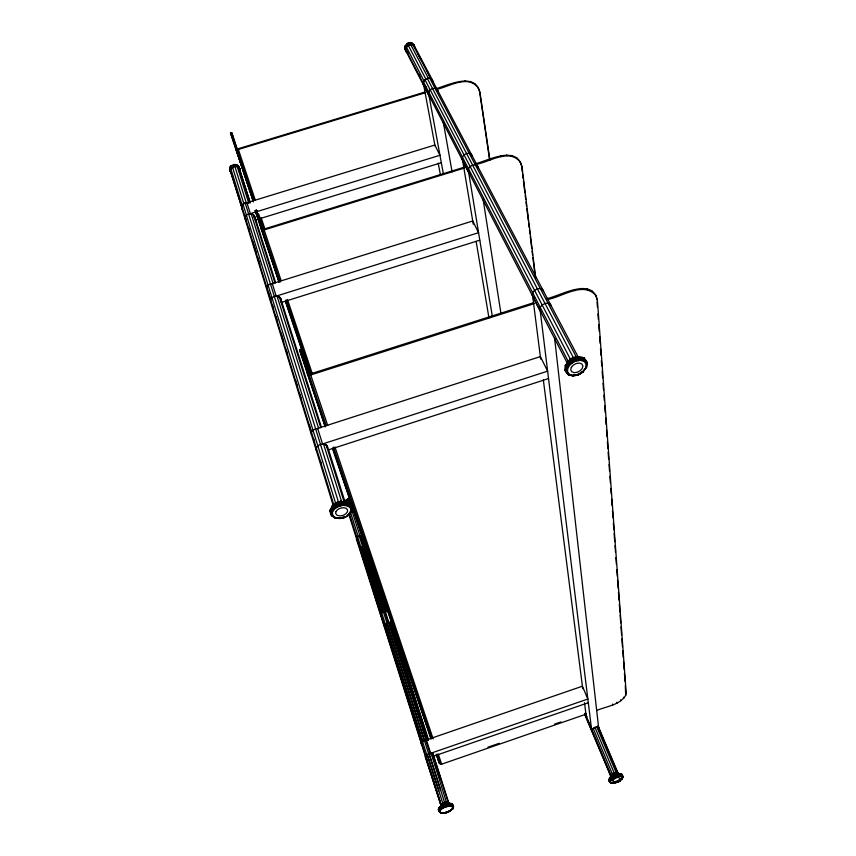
<?xml version="1.0" encoding="UTF-8"?>
<svg xmlns="http://www.w3.org/2000/svg" width="856" height="856" viewBox="0 0 856 856"><rect width="100%" height="100%" fill="white"/><g stroke="black" fill="none" stroke-linecap="round" stroke-linejoin="round"><path stroke-width="1.28" d="M266.74 289.371L266.74 287.231L268.099 285.251L270.442 283.946L273.139 283.678L251.15 213.69L248.593 213.904L246.389 215.156L245.126 217.103L245.158 219.211M406.236 49.541L405.327 49.455L404.749 48.193L405.273 45.807L406.985 43.859L409.35 42.8L411.832 43.025L412.218 45.122M270.592 301.879L270.603 299.739L271.973 297.749L274.337 296.433L277.055 296.155L279.398 296.979L280.736 298.69L321.332 426.984M280.715 300.82L280.736 298.69L279.805 297.3L276.188 296.123L272.283 283.636L472.737 220.987L478.568 232.693L276.188 296.123M335.541 504.826L332.149 506.452L330.052 510.315C329.828 520.234 343.812 520.534 349.13 514.189L350.981 510.872L350.339 507.79L351.367 506.024L350.896 504.612L348.317 503.991M239.081 169.242L238.268 165.7L236.149 164.555L233.656 164.577L231.398 165.668L229.996 167.476L230.885 169.114M388.421 610.05L384.633 611.312L388.292 622.74L391.32 623.842L390.689 625.683M311.359 434.399L311.445 432.28L313.007 430.226L315.629 428.813L318.614 428.417L277.055 296.155M330.459 511.749L332.567 507.865L337.039 504.73L342.678 503.189L347.921 503.67L351.367 506.024L352.084 510.176C349.419 517.345 339.03 521.272 333.005 515.804L331.625 515.793L330.159 510.197L331.272 515.323M344.861 501.776L345.118 503.178L347.151 500.835L350.725 500.493L347.247 501.038L345.535 503.328L345.92 502.098C349.302 502.943 348.767 498.331 349.205 499.893M316.153 449.978L316.239 447.859C318.1 444.51 322.584 443.13 326.05 444.681L327.452 446.318L345.546 503.51M232.372 167.648L231.398 165.615L229.911 169.52L230.146 167.423L231.495 165.647L230.05 167.434C228.263 169.124 233.346 175.833 230.435 171.093L230.606 169.017L231.923 167.155L234.137 166.107L236.588 166.118L238.621 167.188L239.626 169.039L239.53 171.104C241.296 168.718 235.272 161.228 239.776 168.921L239.584 171.061L239.787 168.835L239.594 170.997L239.166 169.723M342.839 505.361L342.24 501.809L347.536 502.376L347.975 504.355L347.365 505.768L342.839 505.361L337.992 506.688L334.129 509.395L332.31 512.733L333.005 515.804M231.441 172.912L230.232 171.05L230.403 168.878L231.773 166.92L234.062 165.839L236.598 165.85L238.685 167.059M622.793 777.558L622.141 776.221L619.937 775.761L616.759 776.306L613.741 777.954L612.489 775.643L619.305 773.589L621.841 774.209L623.008 777.13L621.381 779.538L623.008 777.13C622.045 769.437 604.497 776.413 610.157 782.609L615.978 782.662L619.081 781.26L621.884 779.078L622.954 776.66L621.649 774.081L618.396 773.888L619.455 773.706L619.723 776.157L613.741 777.954L611.43 779.698L610.456 781.41L611.088 782.641M612.243 782.726L612.5 783.09C629.845 777.58 613.934 784.685 610.157 782.609C605.716 777.515 615.421 773.738 619.305 773.589L615.079 774.295L614.544 772.722L612.596 773.557L610.499 775.771L611.28 777.451L584.669 714.311M231.281 172.859L229.825 169.606L229.996 167.476L231.452 165.615L229.986 167.541M433.19 755.217L432.687 753.751L430.076 753.515L425.807 740.14L582.401 686.212L587.847 699.031L430.076 753.515M229.804 169.691L230.146 167.423M238.621 167.188L234.159 166.182L231.965 167.22L230.232 171.05L230.35 168.803L231.773 166.92M441.343 806.694L356.481 539.237L357.583 536.84L359.22 535.984L361.05 535.696L430.729 753.441L432.408 753.622L433.264 754.371L433.05 755.484M238.696 167.787L239.445 171.114L239.626 169.039L238.161 167.669M567.699 363.961L423.217 84.22L423.453 81.844L424.929 79.704L427.24 78.388L429.765 78.249L431.82 79.308L578.56 357.701M229.825 169.606L230.05 167.434M570.513 360.397L568.502 361.039C570.941 358.878 581.513 353.025 580.079 360.312L575.157 361.318L570.685 364.1L568.459 361.082L569.261 361.938L565.302 365.362L564.789 369.985L568.288 374.735C573.135 377.079 580.593 375.142 583.289 371.151L586.563 366.817L583.289 371.772L578.399 374.714L573.253 375.816L568.288 374.735L564.767 369.824L568.919 374.757L573.584 375.367L578.506 374.725L582.883 371.622L585.707 367.877L586.157 364.11L584.102 361.339L580.079 360.312L574.954 360.654L570.117 363.65L567.079 367.738L566.651 371.804L565.431 371.183L565.88 366.817L569.144 362.42L574.333 359.188L580.047 358.022L584.712 359.22L587.098 362.441L586.649 367.342L585.707 367.877M565.891 371.632L566.351 367.342L569.55 363.03L574.333 359.188L580.25 358.707L584.841 359.884L587.173 363.051L586.157 364.11M569.572 374.382L567.475 371.643L567.87 367.877L570.685 364.1L574.954 360.654L580.261 359.552L584.616 360.665L586.831 363.661M230.168 170.975L230.403 168.878L231.826 167.027L234.095 165.957L236.491 166.46M452.856 807.615L453.327 807.326L452.246 805.988L449.603 805.56L446.083 806.17L440.744 809.69C434.441 803.934 458.474 799.932 452.557 809.209L446.746 812.601L440.594 812.783L439.492 811.467L440.241 809.573L442.659 807.636L449.603 805.56L449.186 803.281L445.27 803.902L441.771 805.432L442.98 807.893L449.4 805.978L451.861 806.373L452.856 807.615L452.139 809.359L452.771 808.856L452.417 807.326M239.445 171.114L239.776 168.921M384.462 626.143L384.59 625.115M230.232 171.05L230.489 168.953L231.826 167.027M586.339 367.727L587.098 362.441L586.478 361.232L583.985 357.904L581.181 358.043M390.743 625.019L390.871 623.992L428.075 739.937M391.181 625.019L390.486 622.997L386.966 623.04L384.141 625.126L384.847 627.148M625.329 685.453L625.672 695.404C619.509 705.355 606.251 706.286 596.482 710.566M625.672 695.404L626.196 692.932L597.392 300.274C591.913 276.049 559.396 296.561 546.481 298.637M404.749 48.278L405.273 45.807L406.129 47.262L410.078 44.341L412.474 44.448L407.574 45.036L405.937 47.133L405.412 49.53M405.327 49.455L405.862 47.037M405.616 49.573L406.129 47.262M348.328 499.851C348.082 498.16 351.206 498.834 350.714 500.385L347.194 500.942L345.92 502.098M230.307 170.665L242.409 209.356L230.307 170.665L230.799 168.579L232.436 166.899L234.779 166.096L237.187 166.385L239.027 167.669L250.177 202.465M241.617 207.409L242.141 205.301L243.832 203.6L246.25 202.765L248.732 203.022L237.187 166.385M571.359 375.206L567.86 374.35L567.25 372.788M425.368 86.948L423.677 85.45L406.119 51.446L405.584 49.241L406.322 46.92L408.141 45.111L410.548 44.287L412.892 44.683L414.539 46.181L432.408 80.057L432.911 82.283L431.681 79.95M423.677 85.45L423.153 83.235L423.945 80.881L425.828 79.03L428.31 78.174L430.718 78.559L432.408 80.057M617.872 774.263C618.246 771.491 609.215 775.269 611.537 776.959M448.854 802.971L446.639 801.912L444.553 802.265L442.531 803.131L440.658 805.41L441.311 806.202L425.314 756.897L427.112 754.596L429.081 753.74L431.114 753.43L446.853 803.624L448.533 803.388L442.948 804.34L439.224 807.486L438.368 809.733L440.177 812.622C443.119 813.532 448.64 812.911 450.16 810.461M432.879 755.72L433.307 754.575L432.655 753.729L431.114 753.43M439.224 807.486L442.927 805.678C439.556 804.726 450.716 802.168 452.086 803.848L451.861 806.373M345.728 502.365L346.99 501.274L350.457 500.632L361.714 535.76L358.172 536.445L356.877 537.547L356.877 539.836L348.542 513.472M441.075 812.665L439.01 811.221L439.791 809.23C443.173 806.127 447.699 803.431 452.417 804.929L453.573 806.363L452.749 808.385L451.026 809.765M440.958 806.363L442.83 804.084L444.863 803.217L448.533 803.388M440.048 811.435L440.744 809.69M621.884 779.078C620.643 780.137 617.176 783.433 615.635 782.138M608.702 779.827L612.479 775.697L619.391 773.621C616.983 773.589 606.251 776.553 611.43 779.698M344.743 501.948L345.45 500.557L346.744 500.557L346.776 499.54L350.2 499.112M345.77 503.339L346.295 502.269M413.705 45.678L414.347 45.657L413.427 44.384M406.889 51.36L406.097 51.638L405.626 50.162M616.727 774.017L616.427 772.412L614.544 772.722M330.041 510.465L332.235 506.378M333.69 506.003L334.856 503.852L337.317 502.13L340.41 501.284L343.31 501.552L345.214 502.846M349.13 514.189L349.986 513.953L352.105 509.598L351.452 508.1M349.676 514.231L352.084 510.176L350.896 504.612M611.034 776.863L615.004 773.867L616.855 773.557L618.535 774.605M609.868 782.245L609.44 781.25C611.805 777.045 617.347 773.696 622.248 775.215M617.497 774.584L618.128 773.482M453.327 807.326L452.45 805.453L445.805 805.111L439.524 808.77L439.01 811.221M446.714 803.624L446.383 804.191L449.186 803.281L441.75 805.496L449.186 803.281C446.425 802.168 443.322 805.988 441.407 805.239L425.732 755.752M613.806 775.29L615.956 774.156L616.78 776.66M333.412 506.089L241.788 208.276L241.756 206.168L242.997 204.231L245.191 202.99L247.726 202.776M332.139 515.9L335.509 518.126C338.281 518.394 344.133 518.982 345.524 516.543L341.084 517.762M615.978 782.662L612.5 783.09L619.252 781.047M406.675 46.92L407.766 45.336L410.078 44.341L412.453 44.523L414.229 45.839M567.87 367.877L566.351 367.342L565.238 365.598L569.754 359.424L572.6 357.648L575.735 357.005L576.302 358.075M341.694 502.419C366.464 501.188 321.353 501.231 334.129 509.395M584.102 361.339L584.841 359.884L583.985 357.904M554.613 338.281L598.601 727.397L594.973 727.407L591.624 729.826L586.36 717.275L587.066 716.365M231.923 167.155L230.489 168.953L230.36 171.093L230.606 169.017L234.287 166.749M405.284 45.871L409.35 42.8L410.142 44.961M406.065 47.219L407.724 45.272L412.464 44.17L414.336 45.55L414.7 48.011M415.01 47.893L414.144 46.459M430.729 753.441L426.77 754.81L425.56 755.987L425.368 757.1L426.224 757.838M610.606 782.759L609.932 781.432C611.954 777.291 617.39 775.236 621.766 776.585L622.323 775.718C617.497 774.156 611.387 776.146 609.13 780.822L610.456 781.41M442.092 805.41L438.368 809.605L440.594 812.783M345.738 501.894L345.364 500.6L346.273 501.391M598.911 727.953L596.867 727.012L594.973 727.407L591.86 729.451L592.085 731.281M570.117 363.65L574.654 359.873L580.25 358.707M452.771 808.856C450.427 810.867 445.655 814.313 442.766 812.665M447.367 804.351L448.448 803.517L452.086 803.848M345.364 500.674L346.787 499.551L350.265 499.112C339.351 500.321 353.988 501.958 349.002 500.921M619.134 780.651L621.809 778.639M332.149 506.581L336.633 503.435L342.207 501.766L347.45 502.269L342.207 501.766L336.611 503.317L336.643 504.312M351.367 506.666L347.975 504.355L342.678 503.189L337.296 505.393L332.898 508.475L330.833 512.284L332.31 512.733M347.975 504.355L342.828 503.895L337.649 506.121L333.476 509.042L331.507 512.658L332.256 515.975M347.301 515.301L349.077 514.071M346.338 501.937L349.013 500.557L350.692 500.6L347.194 500.942L348.97 500.289L350.714 500.385M568.502 361.2C572.803 357.776 578.784 355.187 584.092 358.001M609.847 777.633L611.002 776.895M568.502 361.039L573.691 357.969L579.319 356.706L575.842 358.322L573.606 357.862L568.459 361.082L573.648 357.894L579.416 356.802L573.648 357.894L571.519 360.066L573.606 357.862L575.157 361.318M571.262 359.905L573.167 358.718L572.6 357.648M569.55 363.03L574.654 359.873L580.261 359.552M581.235 372.424L583.289 371.151M578.453 374.361L572.525 375.495L578.453 374.361L583.289 371.772M442.659 807.636L445.955 805.646L449.657 805.004M613.474 777.697L616.641 775.803L619.99 775.226M362.612 546.61L361.168 547.359L381.904 612.639L385.082 611.58L364.228 546.342L362.612 546.61L383.413 611.869M411.779 42.993L409.318 42.821C403.529 45.55 410.816 41.484 411.704 43.025C407.403 40.585 405.455 47.476 410.11 44.64M387.051 623.296L385.532 624.077L422.843 741.542L426.277 740.354L388.742 622.997L387.051 623.296L424.48 740.729M340.239 502.729L342.175 501.776L347.333 502.247L350.981 504.74M407.574 45.036L409.992 43.977L412.464 44.17M612.479 775.697L615.978 774.177M406.953 43.838L409.318 42.821L411.704 43.025L413.694 44.394M442.809 803.27L444.585 802.5M442.338 807.187L445.955 805.646L449.603 805.56M613.185 777.28L616.641 775.803L619.937 775.761M441.771 805.432L445.409 803.902L446.147 806.534M407.724 45.272L410.078 44.341M445.398 803.88L443.815 804.961M433.799 756.126L588.297 702.733M487.941 747.192L499.262 743.275M554.613 724.112L560.905 721.929M436.218 754.254L439.224 763.092L441.675 764.173L586.413 714.054M429.712 730.66L428.77 730.981L430.001 734.673M428.803 727.932L427.861 728.253L428.471 730.072M348.585 499.069L346.766 499.626L350.307 499.176L346.766 499.626L347.418 500.118M388.292 622.74L392.069 621.467M362.998 534.882L360.472 535.717L363.779 546.075L366.325 545.229M350.981 510.872L351.677 510.647L350.992 507.319L347.771 505.126L342.828 503.895L337.296 505.393L336.633 503.285L342.175 501.776M322.541 443.986L547.626 371.151L540.371 356.599L317.662 428.428L322.541 443.986L326.489 444.981L327.506 447.945M328.8 449.785L548.535 378.566M533.78 302.682L310.386 373.933L308.588 373.366L300.948 349.302L299.514 349.751L325.141 426.919M307.122 373.837L309.166 375.153L310.717 374.96L534.283 303.645M546.984 299.589C561.75 297.481 583.011 280.672 596.001 295.588M299.514 349.751L301.066 349.473L309.626 374.703M300.082 351.677L301.526 351.228M301.301 355.54L302.746 355.09M281.207 302.521L479.799 240.183M464.915 166.995L263.926 229.098L262.353 228.68L256.458 210.095L255.174 210.49L278.96 282.287M475.091 163.849C487.845 160.8 517.003 144.386 522.053 167.134L535.738 278.307M261.037 229.087L264.183 229.911L464.038 168.151M476.771 164.224C489.921 161.816 509.609 147.906 520.512 162.437M246.913 202.722L434.848 145.028L439.963 155.278L250.337 213.636L246.913 202.722L248.807 203.043M255.174 210.49L255.505 211.336L256.779 210.94L263.359 230.435M255.473 211.582L256.768 211.186M256.393 214.503L257.688 214.107M255.334 220.046L441.332 162.715M447.752 811.649L450.235 810.889L443.258 813.2M424.908 92.073L238.15 148.751L236.695 148.409L231.676 132.573L230.478 132.937L253.323 201.93M436.421 88.585C448.812 84.872 475.422 71.583 480.045 92.897L489.921 160.243M235.464 148.773L238.375 149.458L425.453 92.683M435.629 89.591C448.533 87.269 467.986 73.627 478.461 88.232M230.66 133.622L231.869 133.258M230.478 132.937L230.895 134.082L232.094 133.718L237.444 149.618M231.43 136.083L232.639 135.719M230.895 134.082L231.869 136.907L233.067 136.543M615.314 774.434L616.866 773.974M442.969 813.061L450.149 811.135M572.857 375.859L577.094 374.628M336.633 503.435L342.24 501.809M340.174 518.49L334.76 517.623L340.174 518.49L345.546 517.11M337.317 502.13L337.671 503.264L340.774 502.419L340.41 501.284M337.296 505.393L337.649 506.121L342.892 504.687L347.771 505.126M426.449 740.066L422.522 741.424L421.334 742.601L421.131 743.725L421.987 744.474M566.651 371.804L567.475 371.643M341.105 517.848L345.621 516.981M448.255 804.201L451.915 803.709L453.252 805.293M344.84 502.611L347.333 502.247M335.049 518.051L338.741 518.062M236.609 165.968L236.181 164.609L233.656 164.577L234.159 166.182M384.633 611.312L386.024 611.334M412.496 44.287L407.638 45.143L412.496 44.287L414.283 45.775M363.779 546.075L366.165 546.556M360.472 535.717L361.81 535.781M350.671 500.653L347.472 501.381M448.426 803.656L443.098 804.565L439.171 807.7L438.368 809.733L439.567 811.167M250.337 213.636L252.242 213.957L254.66 216.29L275.589 282.405M388.742 622.997L390.133 623.254M386.826 611.58L383.328 611.612L381.594 612.5L380.524 613.688L381.23 615.721M616.427 772.412L617.732 772.679L618.503 774.37L617.732 772.679M618.064 774.081L613.249 774.894L611.858 775.943L611.655 777.719M612.083 775.996L611.12 774.669M251.15 213.69L253.376 214.556L254.788 217.916M426.32 87.248L424.266 86.199L423.217 84.22M238.268 165.7L236.181 164.609M350.339 507.79L347.365 505.768L342.892 504.687L337.992 506.688L337.649 506.121M540.682 359.081L532.71 296.572L534.497 297.835M405.573 50.215L407.37 51.531M405.509 50.343L407.37 51.799M406.097 51.638L408.109 52.997M473.272 224.219L462.689 160.96L468.703 172.612L470.404 173.929M443.258 804.693L427.112 754.596M586.478 361.232L584.605 358.953M613.378 775.022L612.596 773.557M380.845 614.715L381.583 615.464M360.579 550.483L359.862 548.396L360.868 547.198L362.527 546.342L365.908 546.395L386.42 610.328M356.481 539.237L357.305 540.136M586.82 718.74L585.044 713.208M432.237 753.986L432.804 754.714M564.767 369.824L567.196 372.991M570.513 360.804L569.754 359.424M474.898 83.867L475.273 84.53M480.045 92.897L478.087 87.579M516.831 157.975L517.259 158.734M522.053 167.134L520.084 161.677M592.127 291.04L592.662 291.992M597.392 300.274L595.466 294.646M470.425 81.502L470.8 82.155M512.166 155.664L512.594 156.413M587.152 288.9L587.687 289.842M465.097 80.71L465.461 81.374M506.549 154.968L506.966 155.728M581.042 288.44L581.577 289.392M459.447 81.598L459.811 82.251M500.535 155.985L500.953 156.744M574.397 289.724L574.922 290.676M533.213 297.118L532.154 295.149L532.646 292.677L534.551 290.377L537.365 288.857L540.318 288.536L542.618 289.499L543.656 291.489M540.767 311.755L539.719 309.786L540.222 307.315L542.158 305.004L545.005 303.473L547.99 303.142L550.312 304.094L551.339 306.074M463.171 161.517L462.112 159.526L462.433 157.108L464.059 154.893L466.541 153.502L469.227 153.299L471.378 154.347L472.416 156.348M469.184 173.169L468.125 171.179L468.467 168.75L470.105 166.524L472.619 165.122L475.326 164.919L477.498 165.957L478.536 167.958M429.509 96.332L428.449 94.353L428.706 91.977L430.194 89.827L432.526 88.5L435.073 88.35L437.149 89.409L438.186 91.399M418.135 54.228L421.216 60.081M426.759 70.599L430.45 77.607M412.892 44.683L430.718 78.559M429.765 78.249L576.409 357.187M410.548 44.287L428.31 78.174M427.24 78.388L573.927 358.739M431.82 79.308L432.858 81.299M408.141 45.111L425.828 79.03M424.929 79.704L570.952 360.323M406.322 46.92L423.945 80.881M423.453 81.844L568.887 362.666M567.956 361.842L568.512 362.912M425.421 86.97L429.509 94.856M418.691 74.044L419.911 76.387M405.584 49.241L423.153 83.235M532.71 296.572L540.275 311.21L591.624 729.826M608.744 779.591L609.44 781.25M621.766 776.585L622.376 777.826M625.822 692.108L626.196 692.932M623.478 697.255L623.842 698.079M620.525 699.898L620.889 700.722M616.748 702.241L617.112 703.065M612.489 704.071L612.853 704.895M406.921 51.884L405.541 49.562M597.948 725.674L618.685 774.594M598.312 727.215L618.086 773.888M598.515 729.045L600.077 732.725M596.867 727.012L616.63 773.728M594.973 727.407L615.207 775.386M593.144 728.306L613.324 776.296M587.066 718.045L611.473 776.21M584.766 713.829L611.644 777.976M256.458 210.095L256.779 210.94M231.676 132.573L232.094 133.718M299.643 349.922L324.959 424.501M405.519 50.44L404.888 48.086L406.172 51.692M414.229 46.459L413.502 44.352L414.957 47.925M255.505 211.336L278.724 280.19M254.35 217.445L253.376 214.556L275.065 283.24M332.428 448.405L431.071 739.081M231.869 136.907L252.809 199.288M426.502 722.314L427.786 726.102M309.166 375.153L326.243 425.689M333.498 447.164L431.692 737.733M437.234 754.157L440.658 764.269M333.112 448.555L387.993 610.553M393.557 626.999L407.713 668.771M409.853 675.095L427.433 726.99M307.85 374.746L325.408 426.545M332.684 448.02L431.189 738.6M436.763 755.024L439.759 763.873M236.021 149.393L253.44 201.278M258.961 217.734L263.209 230.392M262.803 230.104L280.244 282.031M286.193 299.771L311.295 374.5M285.54 300.445L310.247 373.858M310.717 374.96L327.73 425.507M334.953 446.993L433.168 738.899M438.272 754.061L441.675 764.173M261.647 229.793L279.131 281.731M285.53 300.724L310.257 374.19M285.369 301.291L310.118 374.757M238.375 149.458L255.281 200.101M261.198 217.82L265.007 229.215M264.183 229.911L281.143 280.597M287.509 299.6L312.098 373.077M237.091 149.639L254.039 200.272M258.705 214.193L263.787 229.376M430.343 735.743L431.05 737.883M436.549 754.799L439.224 763.092M374.778 572.343L387.254 611.184M391.32 623.842L428.567 739.766M433.307 754.575L449.165 804.169M380.685 592.32L386.002 608.83M432.655 753.729L448.512 803.121M390.486 622.997L428.128 740.269M436.153 765.906L440.637 779.902M411.158 688.695L412.378 692.515L411.158 688.823M433.436 757.71L434.634 761.433M381.252 595.541L382.461 599.307M395.793 640.909L397.815 647.211M403.476 664.866L404.695 668.654M348.724 500.642L349.933 504.409M351.527 509.427L359.948 535.792M429.081 753.74L445.034 803.934M440.615 790.067L429.113 753.986L427.39 754.735L438.85 790.826M359.22 535.984L428.663 753.879M350.585 512.584L358.172 536.445M357.583 536.84L426.77 754.81M349.312 513.675L356.877 537.547M362.27 554.677L364.26 560.958M367.438 570.995L369.428 577.276M373.409 589.827L374.596 593.593M378.577 606.155L379.775 609.921M356.578 538.028L425.839 756.629M426.213 757.999L427.39 761.722M428.182 764.215L441.172 805.261M239.027 167.669L250.209 203.032M279.398 296.979L320.829 427.829M326.05 444.681L344.123 501.926M323.504 443.975L341.897 502.547M234.779 166.096L246.25 202.765M245.191 202.99L338.773 503.018M232.436 166.899L243.832 203.6M242.997 204.231L336.001 504.473M334.856 503.852L335.21 504.997M230.799 168.579L242.141 205.301M244.955 216.076L246.079 219.714M248.422 227.311L249.599 231.131M252.745 241.339L256.286 252.809M257.859 257.913L259.828 264.29M268.078 291.072L270.004 297.321M272.326 304.843L273.503 308.674M275.867 316.313L277.044 320.133M280.971 332.866L283.71 341.779M286.075 349.43L287.252 353.25M295.491 379.989L297.46 386.366M299.814 394.006L300.991 397.826M309.241 424.576L311.199 430.943M313.51 438.433L314.623 442.028M320.326 460.517L321.503 464.348M241.756 206.168L334.332 506.538M349.58 512.177L349.965 513.45M435.041 146.044L423.795 85.643L429.038 95.786L443.494 174.517M438.219 163.121L440.423 174.934M443.258 121.927L452.096 171.874M476.139 241.36L488.937 317.801M468.703 172.612L492.328 316.42M482.987 198.592L500.931 313.243M479.863 93.561L489.568 159.58M543.346 379.925L582.722 688.695M584.509 702.723L586.36 717.275M521.796 167.701L522.278 171.671M522.609 174.324L523.102 178.294M523.423 180.937L524.889 192.857M525.22 195.5L525.712 199.469M526.033 202.123L526.526 206.093M526.857 208.736L528.323 220.645M528.644 223.298L529.136 227.268M529.468 229.911L529.95 233.891M530.281 236.534L531.747 248.443M532.079 251.097L532.571 255.067M532.892 257.709L535.182 276.242M597.06 301.997L597.456 307.325M597.937 313.981L598.333 319.309M598.729 324.627L599.221 331.293M599.607 336.611L600.099 343.267M600.495 348.595L600.987 355.251M601.383 360.579L601.768 365.908M602.164 371.237L602.656 377.892M603.052 383.21L603.534 389.876M603.929 395.194L604.325 400.522M604.711 405.851L605.203 412.506M605.599 417.835L606.091 424.49M606.487 429.819L606.968 436.474M607.364 441.803L607.856 448.458M608.156 452.45L608.637 459.105M609.033 464.434L609.525 471.089M609.921 476.418L610.414 483.073M610.799 488.401L611.195 493.73M611.591 499.048L612.072 505.703M612.468 511.032L612.96 517.687M613.356 523.016L613.848 529.671M614.137 533.673L614.726 541.655M615.025 545.647L615.518 552.313M615.903 557.63L616.395 564.297M616.791 569.615L617.283 576.27M617.572 580.272L618.16 588.254M618.46 592.256L619.048 600.238M619.337 604.24L619.926 612.222M620.129 614.886L620.718 622.879M621.007 626.87L621.595 634.863M621.895 638.854L622.483 646.836M622.772 650.838L623.264 657.494M623.564 661.485L624.152 669.478M624.441 673.469L625.03 681.462M280.736 298.69L280.843 300.328M254.66 216.29L254.671 218.398M335.894 511.642L335.766 513.739L337.21 515.312C340.849 516.735 345.353 515.312 347.408 511.963L347.557 509.866L346.134 508.282C342.486 506.838 337.938 508.261 335.894 511.642M571.327 367.374L570.738 369.846L571.776 371.782L574.151 372.67L577.233 372.274L580.207 370.702L582.273 368.38L582.883 365.908L581.866 363.961L579.491 363.062L576.388 363.447L573.402 365.031L571.327 367.374M613.014 779.902L612.596 780.961L614.662 781.806L618.471 780.469L620.247 778.275L618.192 777.419L616.245 777.847L613.014 779.902M583.439 371.6L578.153 374.329L583.439 371.6M445.43 803.955L441.771 805.614L449.24 803.388L445.43 803.955M616.01 774.22L612.511 775.803L619.455 773.706L616.01 774.22"/></g></svg>
